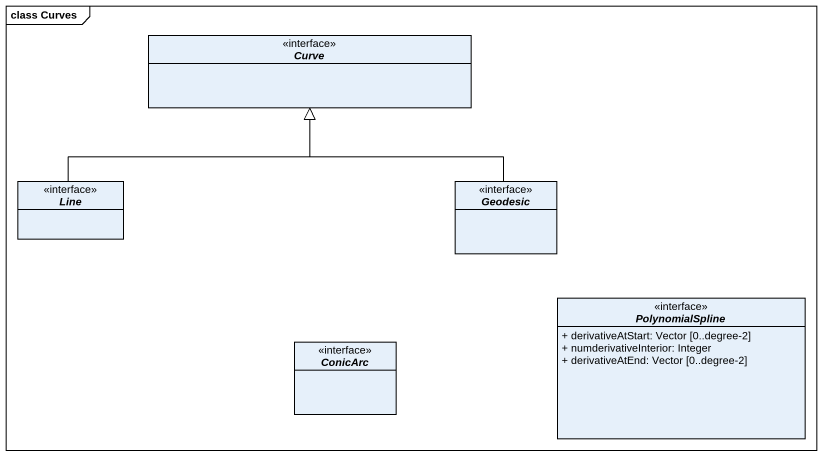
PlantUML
@startuml
mainframe class Curves
hide circle
hide empty members
skinparam classAttributeIconSize 0
interface Curve
interface Line
interface Geodesic
interface PolynomialSpline {
  + derivativeAtStart: Vector [0..degree-2]
  + numderivativeInterior: Integer
  + derivativeAtEnd: Vector [0..degree-2]
}
interface ConicArc
Line -right-|> Curve
Geodesic -up-|> Curve
@enduml
